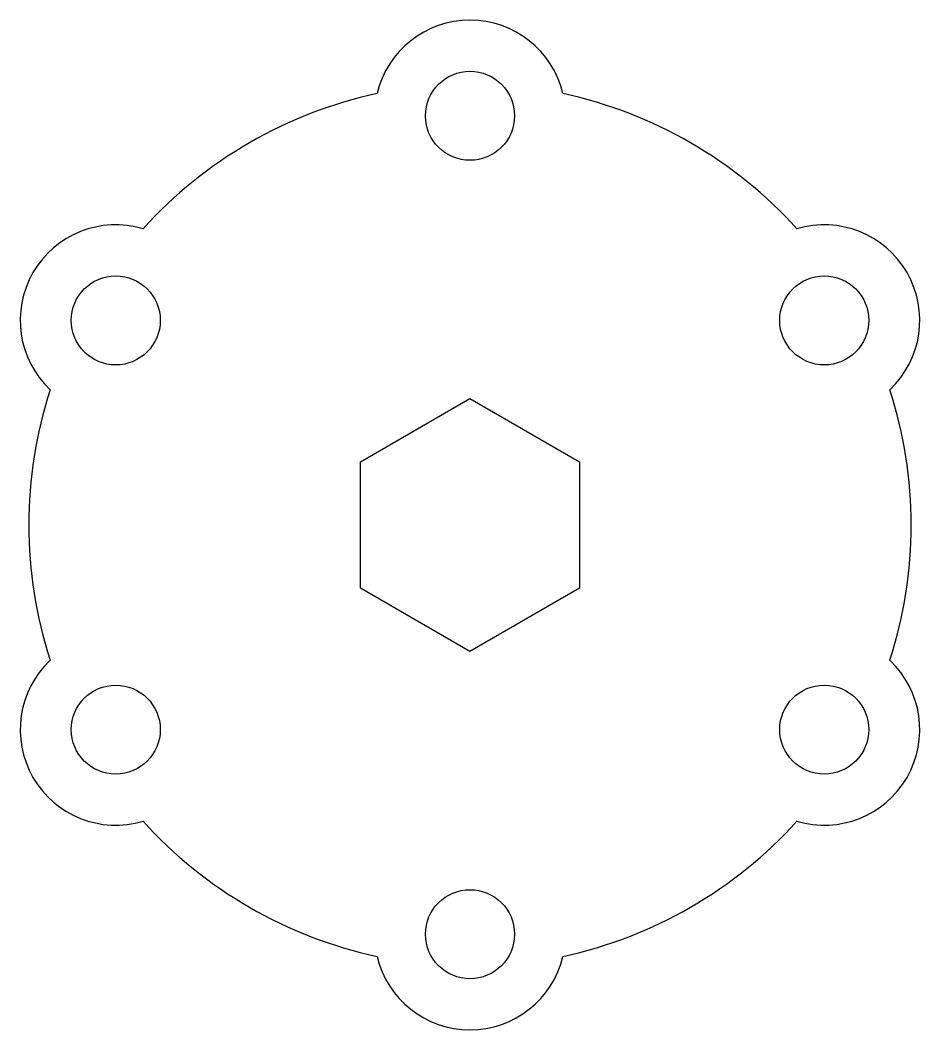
# Model space of a CAD drawing. Header units: inches. Extents: x -1.03 to 1.03, y -1.16 to 1.16.
import ezdxf

# ---------------------------------------------------------------- set-up
doc = ezdxf.new("R2010")
doc.units = ezdxf.units.IN
doc.header["$MEASUREMENT"] = 0

msp = doc.modelspace()

# ---------------------------------------------------------------- linework, layer by layer
msp.add_lwpolyline([(0.7494, 0.6786, 0.156919), (0.213, 0.9883, 0.789565), (-0.213, 0.9883, 0.156919), (-0.7494, 0.6786, 0.789565), (-0.9624, 0.3097, 0.156919), (-0.9624, -0.3097, 0.789565), (-0.7494, -0.6786, 0.156919), (-0.213, -0.9883, 0.789565), (0.213, -0.9883, 0.156919), (0.7494, -0.6786, 0.789565), (0.9624, -0.3097, 0.156919), (0.9624, 0.3097, 0.789565)], format="xyb", close=True)
msp.add_lwpolyline([(0, -0.2898), (-0.251, -0.1449), (-0.251, 0.1449), (0, 0.2898), (0.251, 0.1449), (0.251, -0.1449)], close=True)
for centre in [(0, 0.9375), (-0.8119, 0.4687), (0.8119, 0.4687), (-0.8119, -0.4688), (0.8119, -0.4688), (0, -0.9375)]:
    msp.add_circle(centre, 0.102)

doc.saveas('drawing.dxf')
